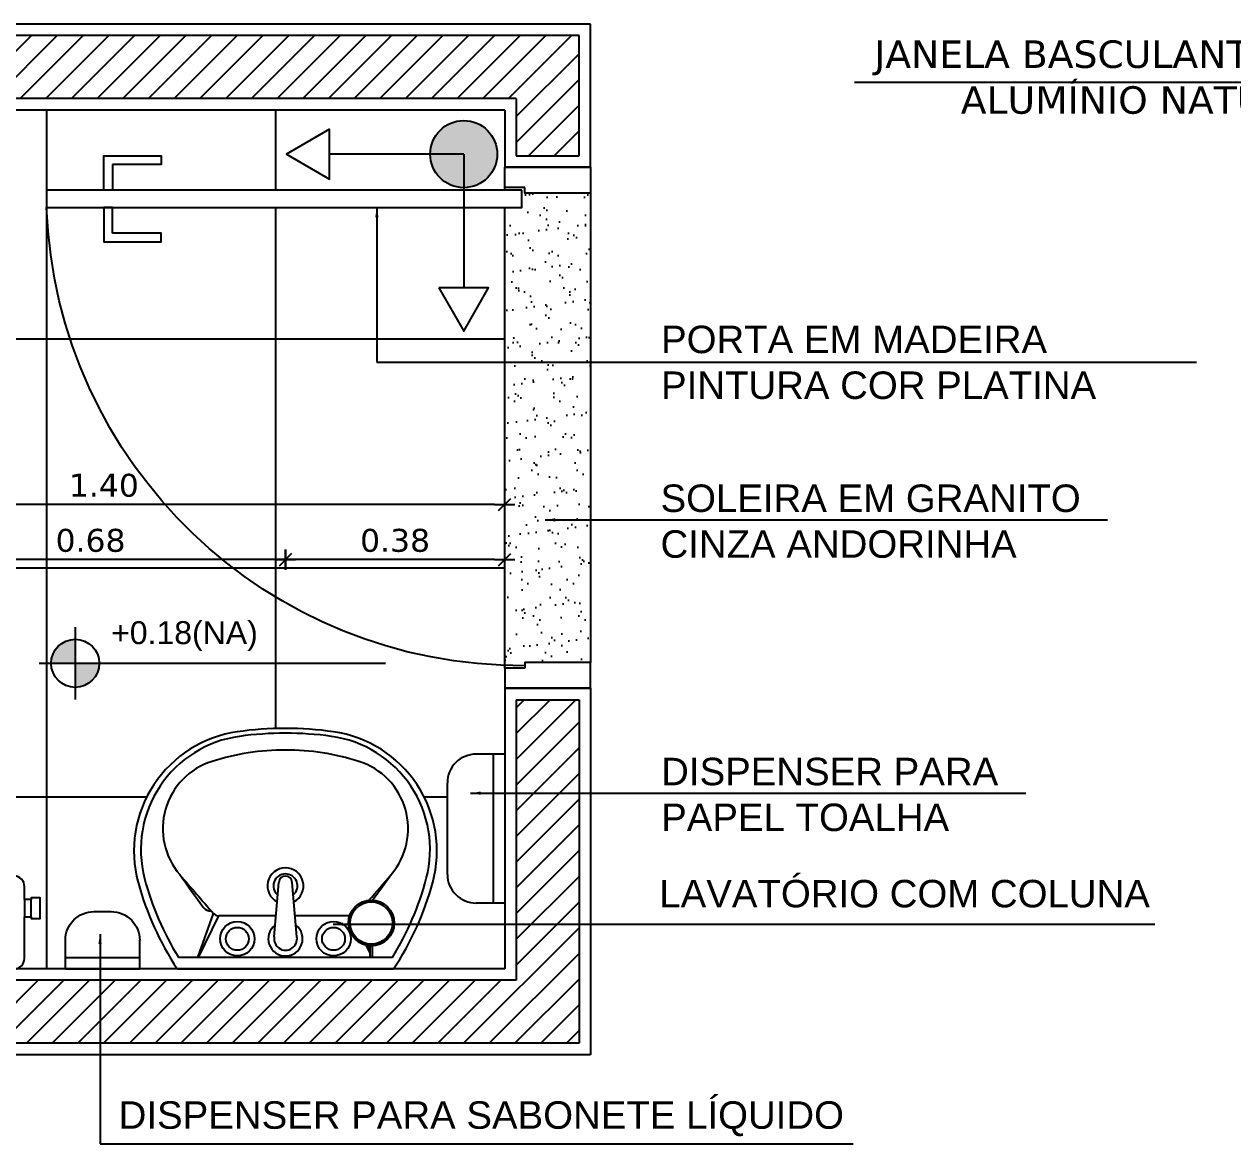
# Model space of a CAD drawing. Extents: x -36 to 357, y 137 to 237.
# Drawn here: x 42.558 to 44.669, y 200.94 to 202.895 of the extents above; entities that cross this region are included whole.
import ezdxf

# ---------------------------------------------------------------- set-up
doc = ezdxf.new("R2010")
doc.units = 0
doc.header["$LTSCALE"] = 0.01
doc.linetypes.add('C5', pattern=[60, 50, -5, 0, -5])
doc.linetypes.add('CONTINU', pattern=[0])
doc.layers.get('0').update_dxf_attribs({"linetype": 'CONTINUOUS'})
doc.layers.get('DEFPOINTS').update_dxf_attribs({"linetype": 'CONTINUOUS'})
for name, color, linetype in [('01', 1, 'CONTINUOUS'), ('252', 252, 'CONTINUOUS'), ('A-EIXOPAREDE', 7, 'C5'), ('A-HACHURAPARED', 254, 'CONTINUOUS'), ('A-PAREDE', 5, 'CONTINUOUS'), ('A-PORTA', 3, 'CONTINUOUS'), ('A-SOLEIRA', 1, 'CONTINUOUS'), ('AR-ID-PIS', 1, 'CONTINUOUS'), ('AR-SAN-01', 1, 'CONTINUOUS'), ('ARQ-CTA-1_025', 1, 'CONTINUOUS'), ('ARQ-MOB-VISTA', 1, 'CONTINU'), ('ARQ-SMB-1_025', 1, 'CONTINUOUS'), ('ARQ-TXT-1_025', 2, 'CONTINUOUS'), ('ARQ_HAT', 8, 'CONTINUOUS'), ('BL-SAN-01', 1, 'CONTINUOUS')]:
    doc.layers.add(name, color=color, linetype=linetype)
doc.styles.add('ESC-50-A20', font='arial.ttf', dxfattribs={"height": 0.1})
doc.styles.add('FNDE Texto Cota 0025', font='verdana.ttf', dxfattribs={"height": 0.04})
doc.dimstyles.new('FNDE 1-0025', dxfattribs={"dimscale": 5, "dimtxt": 0.04, "dimasz": 0.0035, "dimexe": 0.15, "dimexo": 0.15, "dimgap": 0.0025, "dimtad": 1, "dimzin": 1, "dimdsep": 46, "dimtxsty": 'FNDE Texto Cota 0025', "dimblk": 'tic', "dimcen": 0.015, "dimdle": 0.15, "dimse1": 1, "dimse2": 1, "dimclrd": 251, "dimclre": 251, "dimclrt": 256, "dimaunit": 1, "dimadec": 3, "dimazin": 0, "dimtfac": 1, "dimtix": 1, "dimtmove": 2, "dimatfit": 3, "dimfxl": 0.15, "dimtvp": 1, "dimtolj": 1, "dimtzin": 0, "dimarcsym": 0})

# ---------------------------------------------------------------- blocks, each defined once
blk = doc.blocks.new('LVTR-01P')
at = {"layer": 'BL-SAN-01'}
for p, q in [((0.189, 0), (-0.189, 0)), ((-0.1869, -0.02), (0.1869, -0.02)), ((-0.152, -0.02), (-0.152, -0.0401)), ((-0.148, -0.02), (-0.148, -0.0401)), ((0.1518, -0.02), (0.1161, -0.0924)), ((0.1528, -0.02), (0.1256, -0.0967)), ((-0.148, -0.0276), (-0.1415, -0.0409)), ((-0.148, -0.0335), (-0.1456, -0.0402)), ((-0.0199, -0.0561), (-0.0119, -0.1511)), ((0.0195, -0.0561), (0.0115, -0.1511)), ((-0.112, -0.0924), (-0.0168, -0.0924)), ((0.0165, -0.0924), (0.1161, -0.0924))]:
    blk.add_line(p, q, dxfattribs=at)
for centre, radius in [((-0.15, -0.08), 0.04), ((-0.084, -0.0525), 0.03), ((-0.084, -0.0525), 0.02), ((0.084, -0.0525), 0.03), ((0.084, -0.0525), 0.02), ((-0.15, -0.08), 0.037)]:
    blk.add_circle(centre, radius, dxfattribs=at)
for centre, radius, start, end in [((0.2424, -0.2861), 0.5176, 146.4501, 164.8885), ((-0.2424, -0.2861), 0.5176, 15.1115, 33.5499), ((0.2424, -0.2861), 0.505, 148.2072, 165.2817), ((-0.2424, -0.2861), 0.505, 14.7183, 31.7928), ((0, -0.0525), 0.03, 308.8043, 231.1957), ((-0.0002, -0.0527), 0.02, 350.3752, 189.6248), ((0.1161, -0.105), 0.0126, 41.3277, 90), ((-4.9199, -4.5336), 6.7189, 40.55971, 41.32768), ((0.1319, -0.1152), 0.0137, 36.1653, 98.2711), ((4.9199, -4.5336), 6.7189, 138.93408, 139.44029), ((5.2813, -4.0721), 6.7189, 143.96959, 144.44029), ((0, -0.1449), 0.0315, 117.9488, 62.7672), ((-5.2813, -4.0721), 6.7189, 35.55971, 36.16525), ((0, -0.1449), 0.021, 130.9255, 50.2909), ((-0.0544, -0.2059), 0.2102, 164.8885, 261.8746), ((-0.0531, -0.2084), 0.1995, 165.2817, 262.1149), ((-0.0909, -0.2449), 0.1233, 139.4403, 252.413), ((-0.0002, -0.1501), 0.0118, 184.8124, 355.1876), ((0.0531, -0.2084), 0.1995, 277.8851, 14.7183), ((0.0544, -0.2059), 0.2102, 278.1254, 15.1115), ((0.0909, -0.2449), 0.1233, 287.587, 40.5597), ((0, 0.042), 0.4242, 252.413, 270), ((0, 0.042), 0.4242, 270, 287.587), ((0, 0.175), 0.595, 261.8746, 270), ((0, 0.175), 0.5866, 262.1149, 270), ((0, 0.175), 0.5866, 270, 277.8851), ((0, 0.175), 0.595, 270, 278.1254)]:
    blk.add_arc(centre, radius, start, end, dxfattribs=at)
blk = doc.blocks.new('A$C739A738C')
at = {"color": 1}
for points in [[(0.2525, 0, 0.182004), (0.3525, 0.038, 0.098298), (0.4115, 0.113, 0.085166), (0.437, 0.193, 0.08648), (0.435, 0.273, 0.067868), (0.413, 0.343, 0.06199), (0.379, 0.4, -0.060779), (0.363, 0.433, -0.023796), (0.3585, 0.453), (0.3553, 0.4985), (0.4595, 0.4985, 0.424217), (0.4775, 0.5175), (0.4775, 0.54), (0.4775, 0.57), (0.4775, 0.643, 0.418036), (0.4595, 0.661), (0.2525, 0.661), (0.0455, 0.661, 0.418036), (0.0275, 0.643), (0.0275, 0.57), (0.016, 0.57), (0.016, 0.573), (0, 0.573), (0, 0.555), (0, 0.537), (0.016, 0.537), (0.016, 0.54), (0.0275, 0.54), (0.0275, 0.5175, 0.424217), (0.0455, 0.4985), (0.1497, 0.4985), (0.1465, 0.453, -0.023796), (0.142, 0.433, -0.060779), (0.126, 0.4, 0.06199), (0.092, 0.343, 0.067868), (0.07, 0.273, 0.08648), (0.068, 0.193, 0.085166), (0.0935, 0.113, 0.098298), (0.1525, 0.038, 0.182004)], [(0.2825, 0.201, 0.276984), (0.297, 0.223), (0.297, 0.308, 0.393258), (0.208, 0.308), (0.208, 0.223, 0.276984), (0.2225, 0.201, 0.2)]]:
    blk.add_lwpolyline(points, format="xyb", close=True, dxfattribs=at)
for points in [[(0.016, 0.57), (0.016, 0.54)], [(0.0275, 0.54), (0.0275, 0.57)], [(0.3553, 0.4985), (0.2525, 0.4985), (0.1497, 0.4985)]]:
    blk.add_lwpolyline(points, dxfattribs=at)
for centre in [(0.1775, 0.431), (0.3275, 0.431)]:
    blk.add_circle(centre, 0.0075, dxfattribs=at)
for centre, radius, start, end in [((0.2535, 0.2227), 0.1488, 90.3748, 132.7332), ((0.2515, 0.2227), 0.1488, 47.2668, 89.6252), ((0.2494, 0.2281), 0.1421, 132.9857, 169.8951), ((0.2556, 0.2281), 0.1421, 10.1049, 47.0143), ((0.2624, 0.2268), 0.1551, 170.2788, 204.2845), ((0.2426, 0.2268), 0.1551, 335.7155, 9.7212), ((0.2558, 0.2287), 0.1499, 205.9856, 244.8271), ((0.2492, 0.2287), 0.1499, 295.1729, 334.0144), ((0.2543, 0.2299), 0.1504, 245.5324, 269.3097), ((0.2507, 0.2299), 0.1504, 270.6903, 294.4676)]:
    blk.add_arc(centre, radius, start, end, dxfattribs=at)
blk = doc.blocks.new('PORTA80X210')
at = {"layer": 'A-PORTA'}
blk.add_line((-0.95, 0.07), (-0.85, 0.07), dxfattribs=at)
at = {"layer": 'A-PORTA', "color": 2}
blk.add_line((0, 0.045), (-0.115, 0.045), dxfattribs=at)
for points in [[(-0.115, 0.875), (-0.15, 0.875), (-0.15, 0.91), (0, 0.91), (0, 0.865), (-0.115, 0.865)], [(-0.12, 0.04), (-0.95, 0.04), (-0.95, 0.07), (-0.12, 0.07)], [(-0.115, 0.035), (-0.15, 0.035), (-0.15, 0), (0, 0), (0, 0.045), (-0.115, 0.045)]]:
    blk.add_lwpolyline(points, close=True, dxfattribs=at)
at = {"layer": 'A-PORTA', "color": 1}
for points in [[(-0.835, 0.115), (-0.835, 0.07), (-0.85, 0.07), (-0.85, 0.13), (-0.75, 0.13), (-0.75, 0.115)], [(-0.835, -0.005), (-0.835, 0.04), (-0.85, 0.04), (-0.85, -0.02), (-0.75, -0.02), (-0.75, -0.005)]]:
    blk.add_lwpolyline(points, close=True, dxfattribs=at)
blk.add_arc((-0.12, 0.04), 0.8305, 89.6551, 177.93, dxfattribs=at)
blk = doc.blocks.new('PM_1')
at = {"layer": 'A-PORTA'}
blk.add_blockref('PORTA80X210', (0, 0), dxfattribs=at)
blk = doc.blocks.new('ind-pis')
at = {"layer": 'AR-ID-PIS'}
h = blk.add_hatch(color=252, dxfattribs=at)
h.dxf.hatch_style = 1
edge = h.paths.add_edge_path()
edge.add_arc((0, 0), 0.05, 0, 360)
for q in [(-0.2, 0), (0, -0.1995)]:
    blk.add_line((0, 0), q, dxfattribs=at)
for points in [[(-0.2, 0.0371), (-0.2642, 0), (-0.2, -0.0371)], [(-0.0371, -0.1995), (0, -0.2638), (0.0371, -0.1995)]]:
    blk.add_lwpolyline(points, close=True, dxfattribs=at)
blk.add_circle((0, 0), 0.05, dxfattribs=at)
blk = doc.blocks.new('tic')
at = {"color": 251}
for p, q in [((-1, 0), (1, 0)), ((0, -1), (0, 1))]:
    blk.add_line(p, q, dxfattribs=at)
blk.add_line((-0.6, -0.6), (0.6, 0.6))
blk = doc.blocks.new('*D188')
at = {"layer": 'ARQ-CTA-1_025', "color": 251, "lineweight": -2}
blk.add_line((43.3794, 201.9601), (43.0317, 201.9601), dxfattribs=at)
at = {"layer": 'DEFPOINTS', "color": 0}
for p in [(43.0142, 201.9601), (43.0142, 201.4975), (43.3969, 201.4448)]:
    blk.add_point(p, dxfattribs=at)
at = {"layer": 'ARQ-CTA-1_025', "color": 251, "lineweight": -2, "xscale": 0.0175, "yscale": 0.0175, "zscale": 0.0175, "rotation": 180}
blk.add_blockref('tic', (43.0142, 201.9601), dxfattribs=at)
at = {"layer": 'ARQ-CTA-1_025', "color": 251, "lineweight": -2, "xscale": 0.0175, "yscale": 0.0175, "zscale": 0.0175}
blk.add_blockref('tic', (43.3969, 201.9601), dxfattribs=at)
at = {"layer": 'ARQ-CTA-1_025', "insert": (43.2055, 201.9935), "char_height": 0.04, "attachment_point": 5, "style": 'FNDE Texto Cota 0025'}
blk.add_mtext('\\A1;0.38', dxfattribs=at)
blk = doc.blocks.new('*D189')
at = {"layer": 'ARQ-CTA-1_025', "color": 251, "lineweight": -2}
blk.add_line((42.9967, 201.9601), (42.3506, 201.9601), dxfattribs=at)
at = {"layer": 'DEFPOINTS', "color": 0}
for p in [(42.3331, 201.9601), (42.3331, 201.8456), (43.0142, 201.4975)]:
    blk.add_point(p, dxfattribs=at)
at = {"layer": 'ARQ-CTA-1_025', "color": 251, "lineweight": -2, "xscale": 0.0175, "yscale": 0.0175, "zscale": 0.0175, "rotation": 180}
blk.add_blockref('tic', (42.3331, 201.9601), dxfattribs=at)
at = {"layer": 'ARQ-CTA-1_025', "color": 251, "lineweight": -2, "xscale": 0.0175, "yscale": 0.0175, "zscale": 0.0175}
blk.add_blockref('tic', (43.0142, 201.9601), dxfattribs=at)
at = {"layer": 'ARQ-CTA-1_025', "insert": (42.6736, 201.9935), "char_height": 0.04, "attachment_point": 5, "style": 'FNDE Texto Cota 0025'}
blk.add_mtext('\\A1;0.68', dxfattribs=at)
blk = doc.blocks.new('*D194')
at = {"layer": 'ARQ-CTA-1_025', "color": 251, "lineweight": -2}
blk.add_line((43.3794, 202.0564), (42.0144, 202.0564), dxfattribs=at)
at = {"layer": 'DEFPOINTS', "color": 0}
for p in [(41.9969, 202.0564), (41.9969, 201.4035), (43.3969, 201.4035)]:
    blk.add_point(p, dxfattribs=at)
at = {"layer": 'ARQ-CTA-1_025', "color": 251, "lineweight": -2, "xscale": 0.0175, "yscale": 0.0175, "zscale": 0.0175, "rotation": 180}
blk.add_blockref('tic', (41.9969, 202.0564), dxfattribs=at)
at = {"layer": 'ARQ-CTA-1_025', "color": 251, "lineweight": -2, "xscale": 0.0175, "yscale": 0.0175, "zscale": 0.0175}
blk.add_blockref('tic', (43.3969, 202.0564), dxfattribs=at)
at = {"layer": 'ARQ-CTA-1_025', "insert": (42.6969, 202.0897), "char_height": 0.04, "attachment_point": 5, "style": 'FNDE Texto Cota 0025'}
blk.add_mtext('\\A1;1.40', dxfattribs=at)
blk = doc.blocks.new('A$C7E2A7DB0')
at = {"color": 1, "linetype": 'CONTINU'}
for p, q in [((0, 0.1), (0.13, 0.1)), ((0, 0.1), (0, 0.05)), ((0.13, 0.1), (0.13, 0.05))]:
    blk.add_line(p, q, dxfattribs=at)
for centre, start, end in [((0.05, 0.05), 180, 270.042), ((0.08, 0.05), 269.958, 0)]:
    blk.add_arc(centre, 0.05, start, end, dxfattribs=at)
at = {"layer": '01', "ltscale": 10}
blk.add_line((0.05, 0), (0.08, 0), dxfattribs=at)
at = {"layer": 'ARQ_HAT'}
blk.add_line((0, 0.08), (0.13, 0.08), dxfattribs=at)
blk = doc.blocks.new('A$C7D9E6F90')
at = {"color": 1, "linetype": 'CONTINU'}
for p, q in [((0, 0.1), (0.26, 0.1)), ((0, 0.1), (0, 0.05)), ((0.26, 0.1), (0.26, 0.05)), ((0.21, 0), (0.05, 0))]:
    blk.add_line(p, q, dxfattribs=at)
for centre, start, end in [((0.05, 0.05), 180, 270.042), ((0.21, 0.05), 270, 0)]:
    blk.add_arc(centre, 0.05, start, end, dxfattribs=at)
at = {"layer": 'ARQ_HAT'}
blk.add_line((0, 0.08), (0.26, 0.08), dxfattribs=at)
blk = doc.blocks.new('FNDE-Nível Planta-1_025')
at = {"linetype": 'Continuous', "ltscale": 0.5}
h = blk.add_hatch(color=251, dxfattribs=at)
h.paths.add_polyline_path([(135.6568, 3.8132), (135.6568, 3.8552, 0.414214), (135.6148, 3.8132)])
h.paths.add_polyline_path([(135.6568, 3.8132), (135.6568, 3.7712, 0.414214), (135.6988, 3.8132)])
at = {"color": 251}
for p, q in [((135.6568, 3.8762), (135.6568, 3.7502)), ((135.5938, 3.8132), (135.6988, 3.8132)), ((135.6988, 3.8132), (136.1987, 3.8132))]:
    blk.add_line(p, q, dxfattribs=at)
blk.add_circle((135.6568, 3.8132), 0.042, dxfattribs=at)

msp = doc.modelspace()

# ---------------------------------------------------------------- hatches: boundary and pattern name
at = {"layer": '01'}
h = msp.add_hatch(dxfattribs=at)
h.set_pattern_fill('ANSI31', color=251, scale=0.01)
h.set_pattern_definition([(45, (-88.82469, 199.718134), (-0.02245064, 0.02245064), [])])
h.paths.add_polyline_path([(43.5269, 201.1154), (43.5269, 201.7154), (43.4169, 201.7154), (43.4169, 201.2254), (41.0769, 201.2254), (41.0769, 201.4754), (40.9669, 201.4754), (40.9669, 201.1154)])
h.paths.add_polyline_path([(40.9669, 202.8754), (40.9669, 202.5154), (41.0769, 202.5154), (41.0769, 202.7654), (43.4169, 202.7654), (43.4169, 202.6654), (43.5269, 202.6654), (43.5269, 202.8754)])
at = {"layer": 'A-HACHURAPARED'}
h = msp.add_hatch(dxfattribs=at)
h.set_pattern_fill('AR-SAND', color=252, scale=0.001)
h.set_pattern_definition([(37.5, (31.186176, 172.24606), (-0.00160003, 0.048941324), [0, -0.038608, 0, -0.04318, 0, -0.041275]), (7.5, (31.186176, 172.24606), (0.04495233, 0.07168251), [0, -0.020828, 0, -0.034798, 0, -0.013335]), (327.5, (31.154934, 172.24606), (0.079099237, 0.00014372), [0, -0.0127, 0, -0.04572, 0, -0.05969]), (317.5, (31.154934, 172.24606), (0.07635565, 0.02229293), [0, -0.00635, 0, -0.029972, 0, -0.03429])])
h.paths.add_polyline_path([(43.5469, 202.6004), (43.4269, 202.6004), (43.4269, 202.5754), (43.3969, 202.5754), (43.3969, 201.7804), (43.4319, 201.7804), (43.4319, 201.7804), (43.5469, 201.7804)])
h.paths.add_polyline_path([(43.4196, 202.4225), (43.5273, 202.4225), (43.5273, 202.4706), (43.4196, 202.4706)], flags=24)

# ---------------------------------------------------------------- linework, layer by layer
at = {"layer": '01', "color": 251}
for p, q in [((43.5269, 202.8754), (40.9669, 202.8754)), ((43.5269, 202.6654), (43.5269, 202.8754)), ((43.4169, 202.7654), (41.0769, 202.7654)), ((43.4169, 202.7654), (43.4169, 202.6654)), ((43.4169, 202.6654), (43.5269, 202.6654)), ((43.4169, 201.7154), (43.4169, 201.2254)), ((43.4169, 201.7154), (43.5269, 201.7154)), ((43.5269, 201.7154), (43.5269, 201.1154)), ((43.4169, 201.2254), (41.0769, 201.2254)), ((43.5269, 201.1154), (40.9669, 201.1154))]:
    msp.add_line(p, q, dxfattribs=at)
at = {"layer": '252', "color": 251}
for p, q in [((42.5969, 202.7454), (42.5969, 201.2454)), ((42.9969, 202.7454), (42.9969, 202.6054)), ((42.9969, 202.5754), (42.9969, 201.6651)), ((43.3969, 202.3454), (41.0969, 202.3454)), ((43.3969, 201.9454), (41.9969, 201.9454)), ((42.7716, 201.5454), (42.4849, 201.5454)), ((43.2969, 201.5454), (43.2564, 201.5454))]:
    msp.add_line(p, q, dxfattribs=at)
at = {"layer": 'A-PAREDE'}
for p, q in [((43.5469, 202.8954), (40.9469, 202.8954)), ((43.5469, 202.6454), (43.5469, 202.8954)), ((43.3969, 202.7454), (41.0969, 202.7454)), ((43.3969, 202.7454), (43.3969, 202.6454)), ((43.5469, 202.6454), (43.3969, 202.6454)), ((43.3969, 201.7354), (43.3969, 201.2454)), ((43.5469, 201.7354), (43.3969, 201.7354)), ((43.5469, 201.7354), (43.5469, 201.0954)), ((43.3969, 201.2454), (41.0969, 201.2454)), ((43.5469, 201.0954), (40.9469, 201.0954))]:
    msp.add_line(p, q, dxfattribs=at)
at = {"layer": 'A-SOLEIRA'}
for p, q in [((43.3969, 202.6054), (43.3969, 202.6104)), ((43.5469, 202.6004), (43.5469, 201.7804)), ((43.3969, 201.7704), (43.3969, 202.5754))]:
    msp.add_line(p, q, dxfattribs=at)

# ---------------------------------------------------------------- block references
at = {"layer": '01', "ltscale": 10, "rotation": 270}
msp.add_blockref('A$C7D9E6F90', (43.2969, 201.6204), dxfattribs=at)
at = {"layer": '01', "ltscale": 10, "xscale": -1, "rotation": 180}
msp.add_blockref('A$C7E2A7DB0', (42.6296, 201.3454), dxfattribs=at)
at = {"layer": 'A-EIXOPAREDE', "color": 3, "linetype": 'Continuous', "xscale": -1, "rotation": 180}
msp.add_blockref('PM_1', (43.5469, 202.6454), dxfattribs=at)
at = {"layer": 'AR-ID-PIS', "xscale": 1.171655079902223, "yscale": 1.171655079902223, "zscale": 1.171655079902223}
msp.add_blockref('ind-pis', (43.3254, 202.6684), dxfattribs=at)
at = {"layer": 'AR-SAN-01', "extrusion": (0, 0, -1), "xscale": -1, "zscale": -1, "rotation": 179.9999410119361}
msp.add_blockref('LVTR-01P', (-43.014, 201.2454), dxfattribs=at)
at = {"layer": 'ARQ-MOB-VISTA', "rotation": 180.0000589884184}
msp.add_blockref('A$C739A738C', (42.5856, 201.9064), dxfattribs=at)
at = {"layer": 'ARQ-SMB-1_025'}
msp.add_blockref('FNDE-Nível Planta-1_025', (-93.01, 197.9659), dxfattribs=at)

# ---------------------------------------------------------------- texts
at = {"layer": 'ARQ-SMB-1_025', "style": 'ESC-50-A20'}
msp.add_attdef('+0.18(NA)', (42.7095, 201.8126), 'NA', height=0.04, dxfattribs=at)
at = {"layer": 'ARQ-TXT-1_025', "insert": (44.0253, 202.867), "char_height": 0.048, "attachment_point": 1, "style": 'ESC-50-A20'}
msp.add_mtext_dynamic_manual_height_columns('\\pi0.016977;{\\fVerdana|b0|i0|c0|p34;JANELA BASCULANTE EM\\P\\pi0.1682;ALUMÍNIO NATURAL}', width=0.844711, gutter_width=0.5, heights=[0], dxfattribs=at)
at = {"layer": 'ARQ-TXT-1_025', "char_height": 0.048, "attachment_point": 1, "style": 'ESC-50-A20'}
for s, insert, width in [('PORTA EM MADEIRA\\PPINTURA COR PLATINA', (43.67, 202.3688), 0.835081), ('SOLEIRA EM GRANITO\\PCINZA ANDORINHA', (43.6691, 202.0914), 8.528178), ('DISPENSER PARA\\PPAPEL TOALHA', (43.6702, 201.6141), 8.528178), ('LAVATÓRIO COM COLUNA', (43.667, 201.4008), 8.528178), ('DISPENSER PARA SABONETE LÍQUIDO', (42.7227, 201.0141), 8.528178)]:
    msp.add_mtext(s, dxfattribs=dict(at, insert=insert, width=width))

# ---------------------------------------------------------------- dimensions: what is measured, and where the dimension line sits
at = {"layer": 'ARQ-CTA-1_025'}
for base, p1, p2, picture, middle in [((41.9969, 202.0564), (43.3969, 201.4035), (41.9969, 201.4035), '*D194', (42.6969, 202.0897)), ((42.3331, 201.9601), (43.0142, 201.4975), (42.3331, 201.8456), '*D189', (42.6736, 201.9935)), ((43.0142, 201.9601), (43.3969, 201.4448), (43.0142, 201.4975), '*D188', (43.2055, 201.9935))]:
    dim = msp.add_linear_dim(base=base, p1=p1, p2=p2, dimstyle='FNDE 1-0025', dxfattribs=at)
    dim.commit()
    dim.dimension.update_dxf_attribs({"geometry": picture, "text_midpoint": middle})

# ---------------------------------------------------------------- leaders
at = {"layer": '01', "color": 3, "ltscale": 10}
for points in [[(45.5056, 202.7933, -0.0402), (44.008, 202.7933, -0.0402)], [(43.4679, 202.0295), (44.4497, 202.0295)], [(43.3375, 201.5523), (44.307, 201.5523)], [(43.0973, 201.3236), (44.5326, 201.3236)]]:
    msp.add_leader(points, dimstyle='FNDE 1-0025', override={"dimtad": 0, "dimlfac": 100, "dimclrd": 252, "dimclre": 252}, dxfattribs=at)
at = {"layer": 'ARQ-SMB-1_025', "ltscale": 10}
for points in [[(43.1737, 202.5754), (43.1737, 202.3053), (44.6052, 202.3053)], [(42.6902, 201.3062), (42.6902, 200.9398), (44.0058, 200.9398)]]:
    msp.add_leader(points, dimstyle='FNDE 1-0025', override={"dimlfac": 100, "dimclrd": 252, "dimclre": 252}, dxfattribs=at)

doc.saveas('drawing.dxf')
